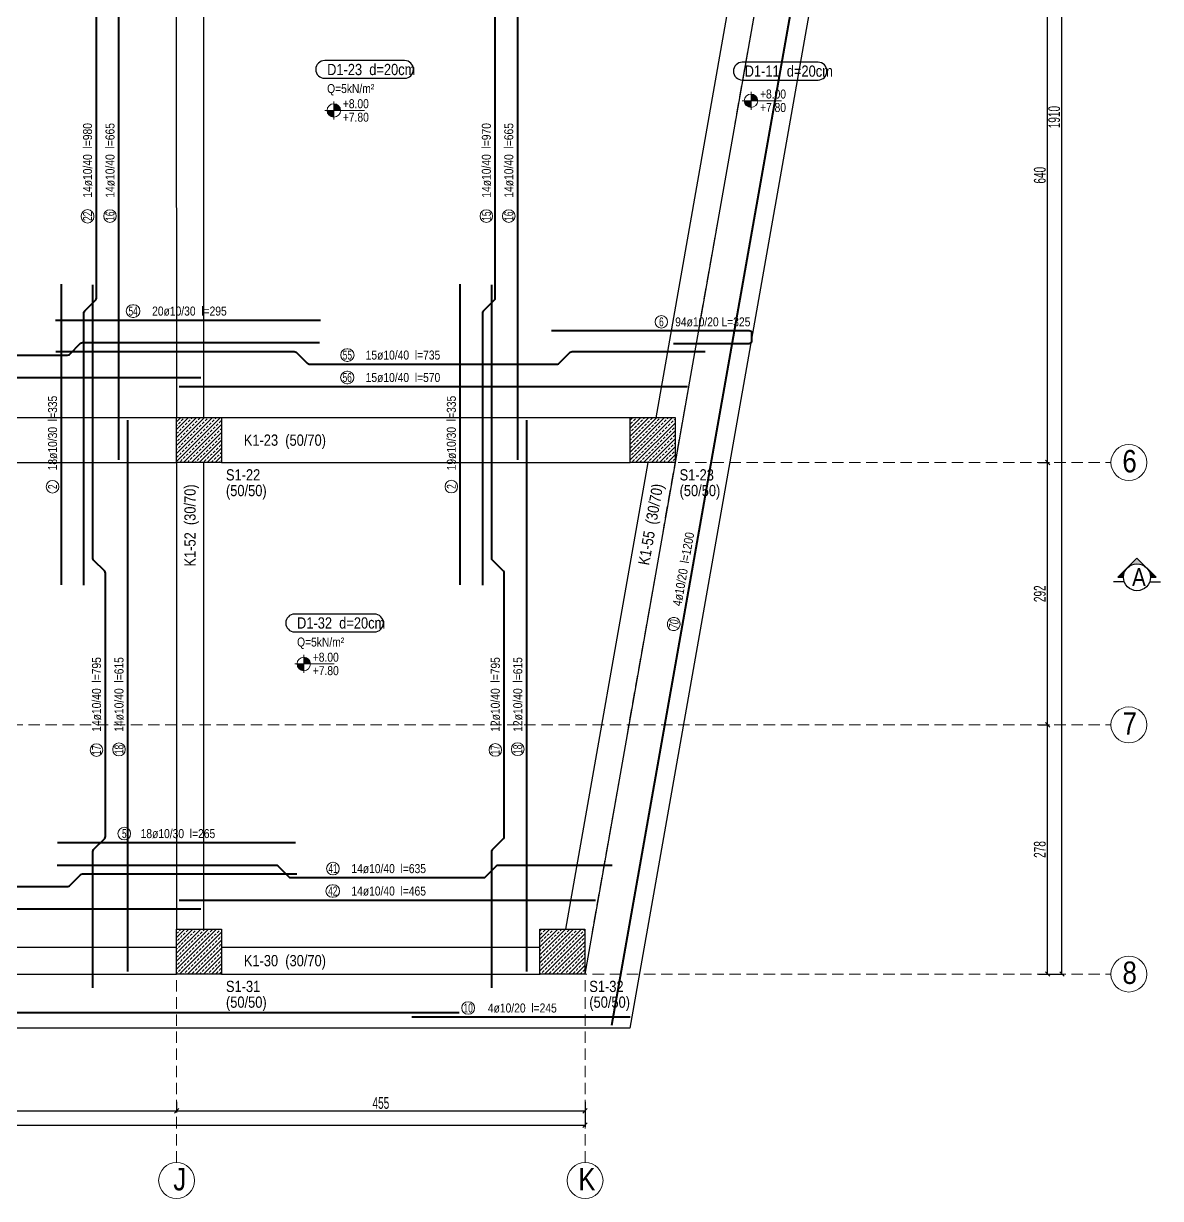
# Model space of a CAD drawing. Header units: millimetres. Extents: x 2876 to 7623, y 756 to 3416.
# Drawn here: x 6332 to 7598, y 758 to 2067 of the extents above; entities that cross this region are included whole.
import ezdxf
from ezdxf.enums import TextEntityAlignment as Align

# ---------------------------------------------------------------- set-up
doc = ezdxf.new("R2010")
doc.units = ezdxf.units.MM
doc.linetypes.add('DASHED', pattern=[19.05, 12.7, -6.35])
for name, color, linetype, lineweight in [('AKS BALONU (BEYKENT)', 7, 'Continuous', 20), ('AKS CIZGISI (BEYKENT)', 252, 'DASHED', 20), ('AKS NO (BEYKENT)', 3, 'Continuous', 20), ('AKS OLCU (BEYKENT)', 200, 'Continuous', 20), ('DONATI (BEYKENT)', 4, 'Continuous', 40), ('DONATI YAZISI (BEYKENT)', 3, 'Continuous', 20), ('DOSEME ISMI (BEYKENT)', 9, 'Continuous', 20), ('DOSEME PAFTA (BEYKENT)', 3, 'Continuous', 20), ('DOSEME SINIRI (BEYKENT)', 2, 'Continuous', 30), ('KESIT (BEYKENT)', 151, 'Continuous', 25), ('KESIT ISMI (BEYKENT)', 6, 'Continuous', 20), ('KIRIS (BEYKENT)', 2, 'Continuous', 30), ('KIRIS ISMI (BEYKENT)', 40, 'Continuous', 20), ('KOLON (BEYKENT)', 3, 'Continuous', 30), ('KOLON ISMI (BEYKENT)', 91, 'Continuous', 20), ('KOT CIZGI (BEYKENT)', 120, 'Continuous', 20), ('KOT YAZI (BEYKENT)', 7, 'Continuous', 20), ('POZ BALON (BEYKENT)', 14, 'Continuous', 20), ('POZ NO (BEYKENT)', 2, 'Continuous', 20), ('TARAMA (BEYKENT)', 252, 'Continuous', 20), ('YAZI (BEYKENT)', 140, 'Continuous', 20)]:
    doc.layers.add(name, color=color, linetype=linetype, lineweight=lineweight)
doc.styles.add('DONATI YAZISI (BEYKENT)', font='')
doc.styles.add('DSMOLC-50', font='Bahnschrift Light Condensed', dxfattribs={"width": 0.75, "height": 13})
doc.styles.add('KOT (BEYKENT)', font='')
doc.styles.add('YAZI (BEYKENT)', font='')
doc.styles.get('DONATI YAZISI (BEYKENT)').set_extended_font_data('Bahnschrift Light Condensed')
doc.styles.get('KOT (BEYKENT)').set_extended_font_data('Bahnschrift Light Condensed')
doc.styles.get('YAZI (BEYKENT)').set_extended_font_data('Bahnschrift Light Condensed')
doc.dimstyles.new('DSMOLC-50', dxfattribs={"dimtxt": 13, "dimasz": 5, "dimexe": 2, "dimexo": 2, "dimgap": 2, "dimtad": 1, "dimdec": 0, "dimzin": 12, "dimdsep": 46, "dimtxsty": 'DSMOLC-50', "dimblk": 'OBLIQUE', "dimcen": 0, "dimclrt": 7, "dimadec": 0, "dimazin": 0, "dimtfac": 1, "dimtdec": 0, "dimtix": 1, "dimtmove": 2, "dimatfit": 3, "dimfxl": 1, "dimtzin": 0, "dimarcsym": 0})
pattern_1 = [(45, (1714.5124, -839.93), (-4.4194174, 4.4194174), []), (45, (1718.932, -839.93), (-4.4194174, 4.4194174), [3.125, -1.5625])]

# ---------------------------------------------------------------- blocks, each defined once
blk = doc.blocks.new('_Oblique')
at = {"color": 0, "linetype": 'ByBlock', "lineweight": -2}
blk.add_line((-0.5, -0.5), (0.5, 0.5), dxfattribs=at)
blk = doc.blocks.new('*D78')
at = {"layer": 'AKS OLCU (BEYKENT)', "color": 0, "lineweight": -2, "transparency": 16777216}
for p, q in [((7462.5, 1285.3), (7474.5, 1285.3)), ((7472.5, 1007.7), (7472.5, 1285.3)), ((7462.5, 1007.7), (7474.5, 1007.7))]:
    blk.add_line(p, q, dxfattribs=at)
at = {"layer": 'DEFPOINTS', "color": 0, "transparency": 16777216}
for p in [(7460.5, 1285.3), (7472.5, 1285.3), (7460.5, 1007.7)]:
    blk.add_point(p, dxfattribs=at)
at = {"layer": 'AKS OLCU (BEYKENT)', "color": 0, "lineweight": -2, "transparency": 16777216, "xscale": 5, "yscale": 5, "zscale": 5}
for p, rotation in [((7472.5, 1285.3), 90), ((7472.5, 1007.7), 270)]:
    blk.add_blockref('_Oblique', p, dxfattribs=dict(at, rotation=rotation))
at = {"layer": 'AKS OLCU (BEYKENT)', "color": 7, "transparency": 16777216, "insert": (7463.9, 1146.5), "char_height": 13, "attachment_point": 5, "rotation": 90, "style": 'DSMOLC-50'}
blk.add_mtext('278', dxfattribs=at)
blk = doc.blocks.new('*D79')
at = {"layer": 'AKS OLCU (BEYKENT)', "color": 0, "lineweight": -2, "transparency": 16777216}
for p, q in [((7462.5, 1577.6), (7474.5, 1577.6)), ((7472.5, 1285.3), (7472.5, 1577.6)), ((7462.5, 1285.3), (7474.5, 1285.3))]:
    blk.add_line(p, q, dxfattribs=at)
at = {"layer": 'DEFPOINTS', "color": 0, "transparency": 16777216}
for p in [(7460.5, 1577.6), (7472.5, 1577.6), (7460.5, 1285.3)]:
    blk.add_point(p, dxfattribs=at)
at = {"layer": 'AKS OLCU (BEYKENT)', "color": 0, "lineweight": -2, "transparency": 16777216, "xscale": 5, "yscale": 5, "zscale": 5}
for p, rotation in [((7472.5, 1577.6), 90), ((7472.5, 1285.3), 270)]:
    blk.add_blockref('_Oblique', p, dxfattribs=dict(at, rotation=rotation))
at = {"layer": 'AKS OLCU (BEYKENT)', "color": 7, "transparency": 16777216, "insert": (7463.9, 1431.4), "char_height": 13, "attachment_point": 5, "rotation": 90, "style": 'DSMOLC-50'}
blk.add_mtext('292', dxfattribs=at)
blk = doc.blocks.new('*D80')
at = {"layer": 'AKS OLCU (BEYKENT)', "color": 0, "lineweight": -2, "transparency": 16777216}
for p, q in [((7462.5, 2217.6), (7474.5, 2217.6)), ((7472.5, 1577.6), (7472.5, 2217.6)), ((7462.5, 1577.6), (7474.5, 1577.6))]:
    blk.add_line(p, q, dxfattribs=at)
at = {"layer": 'DEFPOINTS', "color": 0, "transparency": 16777216}
for p in [(7460.5, 2217.6), (7472.5, 2217.6), (7460.5, 1577.6)]:
    blk.add_point(p, dxfattribs=at)
at = {"layer": 'AKS OLCU (BEYKENT)', "color": 0, "lineweight": -2, "transparency": 16777216, "xscale": 5, "yscale": 5, "zscale": 5}
for p, rotation in [((7472.5, 2217.6), 90), ((7472.5, 1577.6), 270)]:
    blk.add_blockref('_Oblique', p, dxfattribs=dict(at, rotation=rotation))
at = {"layer": 'AKS OLCU (BEYKENT)', "color": 7, "transparency": 16777216, "insert": (7463.9, 1897.6), "char_height": 13, "attachment_point": 5, "rotation": 90, "style": 'DSMOLC-50'}
blk.add_mtext('640', dxfattribs=at)
blk = doc.blocks.new('*D85')
at = {"layer": 'AKS OLCU (BEYKENT)', "color": 0, "lineweight": -2, "transparency": 16777216}
for p, q in [((7462.5, 2917.2), (7490.5, 2917.2)), ((7488.5, 1007.7), (7488.5, 2917.2)), ((7462.5, 1007.7), (7490.5, 1007.7))]:
    blk.add_line(p, q, dxfattribs=at)
at = {"layer": 'DEFPOINTS', "color": 0, "transparency": 16777216}
for p in [(7460.5, 2917.2), (7488.5, 2917.2), (7460.5, 1007.7)]:
    blk.add_point(p, dxfattribs=at)
at = {"layer": 'AKS OLCU (BEYKENT)', "color": 0, "lineweight": -2, "transparency": 16777216, "xscale": 5, "yscale": 5, "zscale": 5}
for p, rotation in [((7488.5, 2917.2), 90), ((7488.5, 1007.7), 270)]:
    blk.add_blockref('_Oblique', p, dxfattribs=dict(at, rotation=rotation))
at = {"layer": 'AKS OLCU (BEYKENT)', "color": 7, "transparency": 16777216, "insert": (7479.9, 1962.4), "char_height": 13, "attachment_point": 5, "rotation": 90, "style": 'DSMOLC-50'}
blk.add_mtext('1910', dxfattribs=at)
blk = doc.blocks.new('*D94')
at = {"layer": 'AKS OLCU (BEYKENT)', "color": 0, "lineweight": -2, "transparency": 16777216}
for p, q in [((5972.1, 865.4), (5972.1, 853.4)), ((6502.1, 865.4), (6502.1, 853.4)), ((5972.1, 855.4), (6502.1, 855.4))]:
    blk.add_line(p, q, dxfattribs=at)
at = {"layer": 'DEFPOINTS', "color": 0, "transparency": 16777216}
for p in [(5972.1, 867.4), (6502.1, 867.4), (6502.1, 855.4)]:
    blk.add_point(p, dxfattribs=at)
at = {"layer": 'AKS OLCU (BEYKENT)', "color": 0, "lineweight": -2, "transparency": 16777216, "xscale": 5, "yscale": 5, "zscale": 5, "rotation": 180}
blk.add_blockref('_Oblique', (5972.1, 855.4), dxfattribs=at)
at = {"layer": 'AKS OLCU (BEYKENT)', "color": 0, "lineweight": -2, "transparency": 16777216, "xscale": 5, "yscale": 5, "zscale": 5}
blk.add_blockref('_Oblique', (6502.1, 855.4), dxfattribs=at)
at = {"layer": 'AKS OLCU (BEYKENT)', "color": 7, "transparency": 16777216, "insert": (6237.1, 864), "char_height": 13, "attachment_point": 5, "style": 'DSMOLC-50'}
blk.add_mtext('530', dxfattribs=at)
blk = doc.blocks.new('*D95')
at = {"layer": 'AKS OLCU (BEYKENT)', "color": 0, "lineweight": -2, "transparency": 16777216}
for p, q in [((6502.1, 865.4), (6502.1, 853.4)), ((6957.2, 865.4), (6957.2, 853.4)), ((6502.1, 855.4), (6957.2, 855.4))]:
    blk.add_line(p, q, dxfattribs=at)
at = {"layer": 'DEFPOINTS', "color": 0, "transparency": 16777216}
for p in [(6502.1, 867.4), (6957.2, 867.4), (6957.2, 855.4)]:
    blk.add_point(p, dxfattribs=at)
at = {"layer": 'AKS OLCU (BEYKENT)', "color": 0, "lineweight": -2, "transparency": 16777216, "xscale": 5, "yscale": 5, "zscale": 5, "rotation": 180}
blk.add_blockref('_Oblique', (6502.1, 855.4), dxfattribs=at)
at = {"layer": 'AKS OLCU (BEYKENT)', "color": 0, "lineweight": -2, "transparency": 16777216, "xscale": 5, "yscale": 5, "zscale": 5}
blk.add_blockref('_Oblique', (6957.2, 855.4), dxfattribs=at)
at = {"layer": 'AKS OLCU (BEYKENT)', "color": 7, "transparency": 16777216, "insert": (6729.7, 864), "char_height": 13, "attachment_point": 5, "style": 'DSMOLC-50'}
blk.add_mtext('455', dxfattribs=at)
blk = doc.blocks.new('*D96')
at = {"layer": 'AKS OLCU (BEYKENT)', "color": 0, "lineweight": -2, "transparency": 16777216}
for p, q in [((3472.6, 865.4), (3472.6, 837.4)), ((6957.2, 865.4), (6957.2, 837.4)), ((3472.6, 839.4), (6957.2, 839.4))]:
    blk.add_line(p, q, dxfattribs=at)
at = {"layer": 'DEFPOINTS', "color": 0, "transparency": 16777216}
for p in [(3472.6, 867.4), (6957.2, 867.4), (6957.2, 839.4)]:
    blk.add_point(p, dxfattribs=at)
at = {"layer": 'AKS OLCU (BEYKENT)', "color": 0, "lineweight": -2, "transparency": 16777216, "xscale": 5, "yscale": 5, "zscale": 5, "rotation": 180}
blk.add_blockref('_Oblique', (3472.6, 839.4), dxfattribs=at)
at = {"layer": 'AKS OLCU (BEYKENT)', "color": 0, "lineweight": -2, "transparency": 16777216, "xscale": 5, "yscale": 5, "zscale": 5}
blk.add_blockref('_Oblique', (6957.2, 839.4), dxfattribs=at)
at = {"layer": 'AKS OLCU (BEYKENT)', "color": 7, "transparency": 16777216, "insert": (5214.9, 848), "char_height": 13, "attachment_point": 5, "style": 'DSMOLC-50'}
blk.add_mtext('3485', dxfattribs=at)

msp = doc.modelspace()

# ---------------------------------------------------------------- hatches: boundary and pattern name
at = {"layer": 'KESIT (BEYKENT)', "lineweight": -3}
h = msp.add_hatch(color=256, dxfattribs=at)
h.dxf.hatch_style = 1
h.paths.add_polyline_path([(7582.7, 1460.4), (7572.1, 1471), (7561.5, 1460.4, -0.198912), (7572.1, 1464.8, -0.198912)])
h = msp.add_hatch(color=256, dxfattribs=at)
h.dxf.hatch_style = 1
h.paths.add_polyline_path([(7557.1, 1449.8, -0.198912), (7561.5, 1460.4), (7550.9, 1449.8)])
h = msp.add_hatch(color=256, dxfattribs=at)
h.dxf.hatch_style = 1
h.paths.add_polyline_path([(7593.3, 1449.8), (7582.7, 1460.4, -0.198912), (7587.1, 1449.8)])
at = {"layer": 'KOT CIZGI (BEYKENT)'}
h = msp.add_hatch(color=256, dxfattribs=at)
h.dxf.hatch_style = 1
h.paths.add_polyline_path([(6677.3, 1977.3), (6677.3, 1969.8), (6684.8, 1969.8, 0.414214)])
h = msp.add_hatch(color=256, dxfattribs=at)
h.dxf.hatch_style = 1
h.paths.add_polyline_path([(7142.1, 1980.6), (7134.6, 1980.6, 0.414214), (7142.1, 1973.1)])
h = msp.add_hatch(color=256, dxfattribs=at)
h.dxf.hatch_style = 1
h.paths.add_polyline_path([(7142.1, 1988.1), (7142.1, 1980.6), (7149.6, 1980.6, 0.414214)])
h = msp.add_hatch(color=256, dxfattribs=at)
h.dxf.hatch_style = 1
h.paths.add_polyline_path([(6677.3, 1969.8), (6669.8, 1969.8, 0.414214), (6677.3, 1962.3)])
h = msp.add_hatch(color=256, dxfattribs=at)
h.dxf.hatch_style = 1
h.paths.add_polyline_path([(6643.8, 1353.2), (6636.3, 1353.2, 0.414214), (6643.8, 1345.7)])
h = msp.add_hatch(color=256, dxfattribs=at)
h.dxf.hatch_style = 1
h.paths.add_polyline_path([(6643.8, 1360.7), (6643.8, 1353.2), (6651.3, 1353.2, 0.414214)])
at = {"layer": 'TARAMA (BEYKENT)'}
h = msp.add_hatch(dxfattribs=at)
h.set_pattern_fill('ANSI33', color=256, style=0, pattern_type=0)
h.set_pattern_definition(pattern_1)
h.paths.add_polyline_path([(6502.1, 1627.6), (6552.1, 1627.6), (6552.1, 1577.6), (6502.1, 1577.6)], flags=0)
h = msp.add_hatch(dxfattribs=at)
h.set_pattern_fill('ANSI33', color=256, style=0, pattern_type=0)
h.set_pattern_definition(pattern_1)
h.paths.add_polyline_path([(7007.5, 1627.6), (7057.5, 1627.6), (7057.5, 1577.6), (7007.5, 1577.6)], flags=0)
h = msp.add_hatch(dxfattribs=at)
h.set_pattern_fill('ANSI33', color=256, style=0, pattern_type=0)
h.set_pattern_definition(pattern_1)
h.paths.add_polyline_path([(6502.1, 1057.7), (6552.1, 1057.7), (6552.1, 1007.7), (6502.1, 1007.7)], flags=0)
h = msp.add_hatch(dxfattribs=at)
h.set_pattern_fill('ANSI33', color=256, style=0, pattern_type=0)
h.set_pattern_definition(pattern_1)
h.paths.add_polyline_path([(6906.9, 1057.7), (6956.9, 1057.7), (6956.9, 1007.7), (6906.9, 1007.7)], flags=0)

# ---------------------------------------------------------------- linework, layer by layer
at = {"layer": 'AKS BALONU (BEYKENT)'}
for centre in [(7563.1, 1577.6), (7563.1, 1285.3), (7563.1, 1007.7), (6502.1, 777.7), (6957.2, 777.7)]:
    msp.add_circle(centre, 20, dxfattribs=at)
at = {"layer": 'AKS CIZGISI (BEYKENT)'}
for p, q in [((6502.1, 797.7), (6502.1, 3167.2)), ((3136.6, 1577.6), (7543.1, 1577.6)), ((3136.6, 1285.3), (7543.1, 1285.3)), ((3136.6, 1007.7), (7543.1, 1007.7))]:
    msp.add_line(p, q, dxfattribs=at)
msp.add_lwpolyline([(6957.2, 797.7), (6957.2, 1009.4), (7286.9, 2877.3), (7286.9, 3167.2)], dxfattribs=at)
at = {"layer": 'DONATI (BEYKENT)'}
for points in [[(6398.9, 1440.8), (6398.9, 1744.3, -0.198912), (6399.7, 1746.4), (6412, 1758.7, 0.198912), (6412.9, 1760.8), (6412.9, 2084.3, 0.198912), (6412, 2086.4), (6399.7, 2098.7, -0.198912), (6398.9, 2100.8), (6398.9, 2409.2)], [(6843.2, 1440.8), (6843.2, 1744.3, -0.198912), (6844.1, 1746.4), (6856.3, 1758.7, 0.198912), (6857.2, 1760.8), (6857.2, 2084.3, 0.198912), (6856.3, 2086.4), (6844.1, 2098.7, -0.198912), (6843.2, 2100.8), (6843.2, 2399.2)], [(6408.9, 992.3), (6408.9, 1144.4, -0.198912), (6409.7, 1146.5), (6422, 1158.8, 0.198912), (6422.9, 1160.9), (6422.9, 1454.3, 0.198912), (6422, 1456.5), (6409.7, 1468.7, -0.198912), (6408.9, 1470.8), (6408.9, 1775.7)], [(6853.2, 992.3), (6853.2, 1144.4, -0.198912), (6854.1, 1146.5), (6866.3, 1158.8, 0.198912), (6867.2, 1160.9), (6867.2, 1454.3, 0.198912), (6866.3, 1456.5), (6854.1, 1468.7, -0.198912), (6853.2, 1470.8), (6853.2, 1775.7)], [(7055.6, 1710.3), (7140.1, 1710.3, 0.414214), (7143.1, 1713.3), (7143.1, 1721.3, 0.414214), (7140.1, 1724.3), (6919.9, 1724.3)], [(5863.1, 1711.3), (6076.8, 1711.3, -0.198912), (6078.9, 1710.4), (6091.2, 1698.1, 0.198912), (6093.3, 1697.3), (6380.7, 1697.3, 0.198912), (6382.9, 1698.1), (6395.1, 1710.4, -0.198912), (6397.2, 1711.3), (6661.5, 1711.3)], [(6367.7, 1701.3), (6633.2, 1701.3, -0.198912), (6635.3, 1700.4), (6647.6, 1688.1, 0.198912), (6649.7, 1687.3), (6926.3, 1687.3, 0.198912), (6928.4, 1688.1), (6940.7, 1700.4, -0.198912), (6942.8, 1701.3), (7091.1, 1701.3)], [(6368.9, 1129.2), (6612.7, 1129.2, -0.198912), (6614.8, 1128.3), (6627, 1116.1, 0.198912), (6629.2, 1115.2), (6844.2, 1115.2, 0.198912), (6846.3, 1116.1), (6858.5, 1128.3, -0.198912), (6860.7, 1129.2), (6987.3, 1129.2)], [(5862.8, 1119.2), (6076.9, 1119.2, -0.198912), (6079, 1118.3), (6091.3, 1106.1, 0.198912), (6093.4, 1105.2), (6380.8, 1105.2, 0.198912), (6382.9, 1106.1), (6395.1, 1118.3, -0.198912), (6397.3, 1119.2), (6636.2, 1119.2)]]:
    msp.add_lwpolyline(points, format="xyb", dxfattribs=at)
for points in [[(6437.9, 1580.6), (6437.9, 2244.6)], [(6882.2, 1580.6), (6882.2, 2244.6)], [(6987.2, 950.6), (7195.8, 2132.3)], [(6373.9, 1441.3), (6373.9, 1776.3)], [(6818.2, 1441.3), (6818.2, 1776.3)], [(6367.3, 1736.3), (6662.3, 1736.3)], [(5945.1, 1672.3), (6529.1, 1672.3)], [(6505, 1662.3), (7071.4, 1662.3)], [(6447.9, 1010.7), (6447.9, 1624.6)], [(6892.2, 1010.7), (6892.2, 1624.6)], [(6369.5, 1154.2), (6634.5, 1154.2)], [(6505, 1090.2), (6968.7, 1090.2)], [(5945.1, 1080.2), (6529.1, 1080.2)], [(5617.1, 964.9), (6817.1, 964.9)], [(6764.1, 959.9), (7007.3, 959.9)]]:
    msp.add_lwpolyline(points, dxfattribs=at)
at = {"layer": 'DOSEME PAFTA (BEYKENT)', "lineweight": -3}
for points in [[(6667.1, 2005.6), (6756.1, 2005.6, 1), (6756.1, 2025.4), (6667.1, 2025.4, 1)], [(7132.4, 2003.7), (7216.8, 2003.7, 1), (7216.8, 2023.5), (7132.4, 2023.5, 1)], [(6633.6, 1388.9), (6722.6, 1388.9, 1), (6722.6, 1408.7), (6633.6, 1408.7, 1)]]:
    msp.add_lwpolyline(points, format="xyb", close=True, dxfattribs=at)
at = {"layer": 'DOSEME SINIRI (BEYKENT)'}
msp.add_lwpolyline([(3886.1, 2977.2), (7365.5, 2977.4), (7007.2, 947.6), (3315.3, 947.6)], close=True, dxfattribs=at)
at = {"layer": 'KESIT (BEYKENT)', "lineweight": -3, "flags": 128}
for points in [[(7587.1, 1449.8), (7593.3, 1449.8), (7572.1, 1471), (7550.9, 1449.8), (7557.1, 1449.8)], [(7557.9, 1444.8), (7545.9, 1444.8)], [(7586.2, 1444.8), (7598.3, 1444.8)]]:
    msp.add_lwpolyline(points, dxfattribs=at)
at = {"layer": 'KESIT (BEYKENT)', "lineweight": -3}
msp.add_circle((7572.1, 1449.8), 15, dxfattribs=at)
at = {"layer": 'KIRIS (BEYKENT)'}
for p, q in [((6501.7, 2217.5), (6502, 1627.5)), ((6532.1, 2217.5), (6532.1, 1627.5)), ((7140.1, 2217.5), (7036, 1627.5)), ((7170.5, 2217.5), (7057.6, 1577.5)), ((5972.2, 1627.6), (6502, 1627.6)), ((6552, 1627.6), (7007.6, 1627.6)), ((5972.2, 1577.6), (6502, 1577.6)), ((6502, 1577.5), (6502, 1057.6)), ((6532.1, 1577.5), (6532.1, 1057.6)), ((6552, 1577.6), (7007.6, 1577.6)), ((7027.2, 1577.5), (6935.5, 1057.6)), ((7057.6, 1577.3), (6957.1, 1007.6)), ((5972.2, 1037.7), (6502, 1037.7)), ((6552, 1037.7), (6907, 1037.7)), ((5972.2, 1007.7), (6502, 1007.7)), ((6552, 1007.7), (6907, 1007.7))]:
    msp.add_line(p, q, dxfattribs=at)
at = {"layer": 'KOLON (BEYKENT)'}
for points in [[(6502.1, 1627.6), (6552.1, 1627.6), (6552.1, 1577.6), (6502.1, 1577.6)], [(7007.5, 1627.6), (7057.5, 1627.6), (7057.5, 1577.6), (7007.5, 1577.6)], [(6502.1, 1057.7), (6552.1, 1057.7), (6552.1, 1007.7), (6502.1, 1007.7)], [(6906.9, 1057.7), (6956.9, 1057.7), (6956.9, 1007.7), (6906.9, 1007.7)]]:
    msp.add_lwpolyline(points, close=True, dxfattribs=at)
at = {"layer": 'KOT CIZGI (BEYKENT)'}
for p, q in [((7142.1, 1990.6), (7142.1, 1970.6)), ((6677.3, 1979.8), (6677.3, 1959.8)), ((7132.1, 1980.6), (7176.1, 1980.6)), ((6667.3, 1969.8), (6711.3, 1969.8)), ((6643.8, 1363.2), (6643.8, 1343.2)), ((6633.8, 1353.2), (6677.8, 1353.2))]:
    msp.add_line(p, q, dxfattribs=at)
for centre in [(6677.3, 1969.8), (7142.1, 1980.6), (6643.8, 1353.2)]:
    msp.add_circle(centre, 7.5, dxfattribs=at)
at = {"layer": 'POZ BALON (BEYKENT)'}
for p, q in [((6395.9, 1851.4), (6395.9, 1852.4)), ((6409.9, 1851.4), (6409.9, 1852.4)), ((6420.9, 1852), (6420.9, 1852.2)), ((6434.9, 1852), (6434.9, 1852.2)), ((6840.2, 1852), (6840.2, 1852.2)), ((6854.2, 1852), (6854.2, 1852.2)), ((6865.2, 1852), (6865.2, 1852.2)), ((6879.2, 1852), (6879.2, 1852.2)), ((6453, 1753.3), (6454.3, 1753.3)), ((6453, 1739.3), (6454.3, 1739.3)), ((6691.9, 1704.3), (6692.8, 1704.3)), ((6691.9, 1690.3), (6692.8, 1690.3)), ((6691.8, 1679.3), (6692.7, 1679.3)), ((6691.8, 1665.3), (6692.7, 1665.3)), ((7049, 1398.4), (7049.2, 1399.4)), ((7062.8, 1396), (7063, 1397)), ((6405.9, 1257.2), (6405.9, 1257.2)), ((6419.9, 1257.2), (6419.9, 1257.2)), ((6430.9, 1257.8), (6430.9, 1258.2)), ((6444.9, 1257.8), (6444.9, 1258.2)), ((6850.2, 1257.4), (6850.2, 1257.4)), ((6864.2, 1257.4), (6864.2, 1257.4)), ((6875.2, 1258.1), (6875.2, 1258.4)), ((6889.2, 1258.1), (6889.2, 1258.4)), ((6676.3, 1132.2), (6676.4, 1132.2)), ((6676.3, 1118.2), (6676.4, 1118.2)), ((6675.5, 1107.2), (6676.7, 1107.2)), ((6675.5, 1093.2), (6676.7, 1093.2)), ((6826.8, 976.9), (6827.1, 976.9)), ((6826.8, 962.9), (6827.1, 962.9))]:
    msp.add_line(p, q, dxfattribs=at)
for centre in [(7042.2, 1734.3), (6808.2, 1550.8), (6363.9, 1550.6), (6443.8, 1164.2)]:
    msp.add_circle(centre, 7, dxfattribs=at)
for centre, start, end in [((6402.9, 1852.4), 0, 180), ((6427.9, 1852.2), 0, 180), ((6847.2, 1852.2), 0, 180), ((6872.2, 1852.2), 0, 180), ((6402.9, 1851.4), 180, 0), ((6427.9, 1852), 180, 0), ((6847.2, 1852), 180, 0), ((6872.2, 1852), 180, 0), ((6453, 1746.3), 90, 270), ((6454.3, 1746.3), 270, 90), ((6691.9, 1697.3), 90, 270), ((6692.8, 1697.3), 270, 90), ((6691.8, 1672.3), 90, 270), ((6692.7, 1672.3), 270, 90), ((7056.1, 1398.2), 350, 170), ((7055.9, 1397.2), 170, 350), ((6412.9, 1257.2), 0, 180), ((6412.9, 1257.2), 180, 0), ((6437.9, 1258.2), 0, 180), ((6437.9, 1257.8), 180, 0), ((6857.2, 1257.4), 0, 180), ((6857.2, 1257.4), 180, 0), ((6882.2, 1258.4), 0, 180), ((6882.2, 1258.1), 180, 0), ((6676.3, 1125.2), 90, 270), ((6676.4, 1125.2), 270, 90), ((6675.5, 1100.2), 90, 270), ((6676.7, 1100.2), 270, 90), ((6826.8, 969.9), 90, 270), ((6827.1, 969.9), 270, 90)]:
    msp.add_arc(centre, 7, start, end, dxfattribs=at)

# ---------------------------------------------------------------- texts
at = {"layer": 'AKS NO (BEYKENT)', "style": 'YAZI (BEYKENT)'}
for s, p in [('6', (7555.9, 1566.6)), ('7', (7556, 1274.3)), ('8', (7556, 996.7)), ('J', (6498.5, 766.7)), ('K', (6949.7, 766.7))]:
    msp.add_text(s, height=25, dxfattribs=at).set_placement(p)
at = {"layer": 'DONATI YAZISI (BEYKENT)', "style": 'DONATI YAZISI (BEYKENT)'}
for s, rotation, p in [(' 14ø10/40  l=980', 90, (6402.9, 1912.6)), (' 14ø10/40  l=665', 90, (6427.9, 1912.6)), (' 14ø10/40  l=970', 90, (6847.2, 1912.6)), (' 14ø10/40  l=665', 90, (6872.2, 1912.6)), (' 18ø10/30  l=335', 90, (6363.9, 1608.8)), (' 19ø10/30  l=335', 90, (6808.2, 1608.8)), (' 4ø10/20  l=1200', 80, (7066.5, 1457.3)), (' 14ø10/40  l=795', 90, (6412.9, 1317.6)), (' 14ø10/40  l=615', 90, (6437.9, 1317.6)), (' 12ø10/40  l=795', 90, (6857.2, 1317.6)), (' 12ø10/40  l=615', 90, (6882.2, 1317.6))]:
    msp.add_text(s, height=10, rotation=rotation, dxfattribs=at).set_placement(p, align=Align.MIDDLE_CENTER)
for s, p in [(' 20ø10/30  l=295', (6514.8, 1746.3)), ('94ø10/20 L=325', (7099.5, 1734.3)), (' 15ø10/40  l=735', (6752.7, 1697.3)), (' 15ø10/40  l=570', (6752.7, 1672.3)), (' 18ø10/30  l=265', (6502, 1164.2)), (' 14ø10/40  l=635', (6736.8, 1125.2)), (' 14ø10/40  l=465', (6736.8, 1100.2)), (' 4ø10/20  l=245', (6885.7, 969.9))]:
    msp.add_text(s, height=10, dxfattribs=at).set_placement(p, align=Align.MIDDLE_CENTER)
at = {"layer": 'DOSEME ISMI (BEYKENT)', "style": 'YAZI (BEYKENT)'}
for s, p in [('D1-23  d=20cm', (6669.8, 2009.2)), ('D1-11  d=20cm', (7135, 2007.4)), ('D1-32  d=20cm', (6636.3, 1392.6))]:
    msp.add_text(s, height=12.5, dxfattribs=at).set_placement(p)
at = {"layer": 'KESIT ISMI (BEYKENT)', "style": 'YAZI (BEYKENT)'}
msp.add_text('A', height=20, dxfattribs=at).set_placement((7566.6, 1439.9))
at = {"layer": 'KIRIS ISMI (BEYKENT)', "style": 'YAZI (BEYKENT)'}
for s, p in [('K1-23  (50/70)', (6577, 1596.3)), ('K1-30  (30/70)', (6577, 1016.4))]:
    msp.add_text(s, height=12.5, dxfattribs=at).set_placement(p)
for s, rotation, p in [('K1-52  (30/70)', 90, (6523.3, 1461.7)), ('K1-55  (30/70)', 79.9968, (7028.5, 1462.5))]:
    msp.add_text(s, height=12.5, rotation=rotation, dxfattribs=at).set_placement(p)
at = {"layer": 'KOLON ISMI (BEYKENT)', "style": 'YAZI (BEYKENT)'}
for s, p in [('S1-22', (6557.1, 1557.6)), ('S1-23', (7062.5, 1557.6)), ('(50/50)', (6557.1, 1540.1)), ('(50/50)', (7062.5, 1540.1)), ('S1-31', (6557.1, 987.7)), ('S1-32', (6961.9, 987.7)), ('(50/50)', (6557.1, 970.2)), ('(50/50)', (6961.9, 970.2))]:
    msp.add_text(s, height=12.5, dxfattribs=at).set_placement(p)
at = {"layer": 'KOT YAZI (BEYKENT)', "style": 'KOT (BEYKENT)'}
for s, p in [('+8.00', (7152.1, 1983.1)), ('+8.00', (6687.3, 1972.3)), ('+7.80', (7152.1, 1968.1)), ('+7.80', (6687.3, 1957.3)), ('+8.00', (6653.8, 1355.7)), ('+7.80', (6653.8, 1340.7))]:
    msp.add_text(s, height=10, dxfattribs=at).set_placement(p)
at = {"layer": 'POZ NO (BEYKENT)', "style": 'YAZI (BEYKENT)', "width": 0.8}
for s, rotation, p in [('22', 90, (6402.9, 1851.9)), ('16', 90, (6427.9, 1852.1)), ('15', 90, (6847.2, 1852.1)), ('16', 90, (6872.2, 1852.1)), ('2', 90, (6363.9, 1550.6)), ('2', 90, (6808.2, 1550.8)), ('70', 80, (7056, 1397.7)), ('17', 90, (6412.9, 1257.2)), ('18', 90, (6437.9, 1258)), ('17', 90, (6857.2, 1257.4)), ('18', 90, (6882.2, 1258.2))]:
    msp.add_text(s, height=10, rotation=rotation, dxfattribs=at).set_placement(p, align=Align.MIDDLE_CENTER)
for s, p in [('54', (6453.7, 1746.3)), ('6', (7042.2, 1734.3)), ('55', (6692.4, 1697.3)), ('56', (6692.2, 1672.3)), ('5', (6443.8, 1164.2)), ('41', (6676.3, 1125.2)), ('42', (6676.1, 1100.2)), ('10', (6827, 969.9))]:
    msp.add_text(s, height=10, dxfattribs=at).set_placement(p, align=Align.MIDDLE_CENTER)
at = {"layer": 'YAZI (BEYKENT)', "style": 'YAZI (BEYKENT)'}
for p in [(6669.8, 1989.2), (6636.3, 1372.6)]:
    msp.add_text('Q=5kN/m²', height=10, dxfattribs=at).set_placement(p)

# ---------------------------------------------------------------- dimensions: what is measured, and where the dimension line sits
at = {"layer": 'AKS OLCU (BEYKENT)'}
for base, p1, p2, picture, middle in [((7488.4864, 2917.2312), (7460.4864, 1007.6682), (7460.4864, 2917.2312), '*D85', (7479.8523, 1962.4497)), ((7472.5, 2217.6), (7460.5, 1577.6), (7460.5, 2217.6), '*D80', (7463.9, 1897.6)), ((7472.5, 1577.6), (7460.5, 1285.3), (7460.5, 1577.6), '*D79', (7463.9, 1431.4)), ((7472.5, 1285.3), (7460.5, 1007.7), (7460.5, 1285.3), '*D78', (7463.9, 1146.5))]:
    dim = msp.add_linear_dim(base=base, p1=p1, p2=p2, angle=90, dimstyle='DSMOLC-50', dxfattribs=at)
    dim.commit()
    dim.dimension.update_dxf_attribs({"geometry": picture, "text_midpoint": middle})
for base, p1, p2, picture, middle in [((6957.2, 839.4), (3472.6, 867.4), (6957.2, 867.4), '*D96', (5214.9, 848)), ((6502.1, 855.4), (5972.1, 867.4), (6502.1, 867.4), '*D94', (6237.1, 864)), ((6957.2, 855.4), (6502.1, 867.4), (6957.2, 867.4), '*D95', (6729.7, 864))]:
    dim = msp.add_linear_dim(base=base, p1=p1, p2=p2, dimstyle='DSMOLC-50', dxfattribs=at)
    dim.commit()
    dim.dimension.update_dxf_attribs({"geometry": picture, "text_midpoint": middle})

doc.saveas('drawing.dxf')
